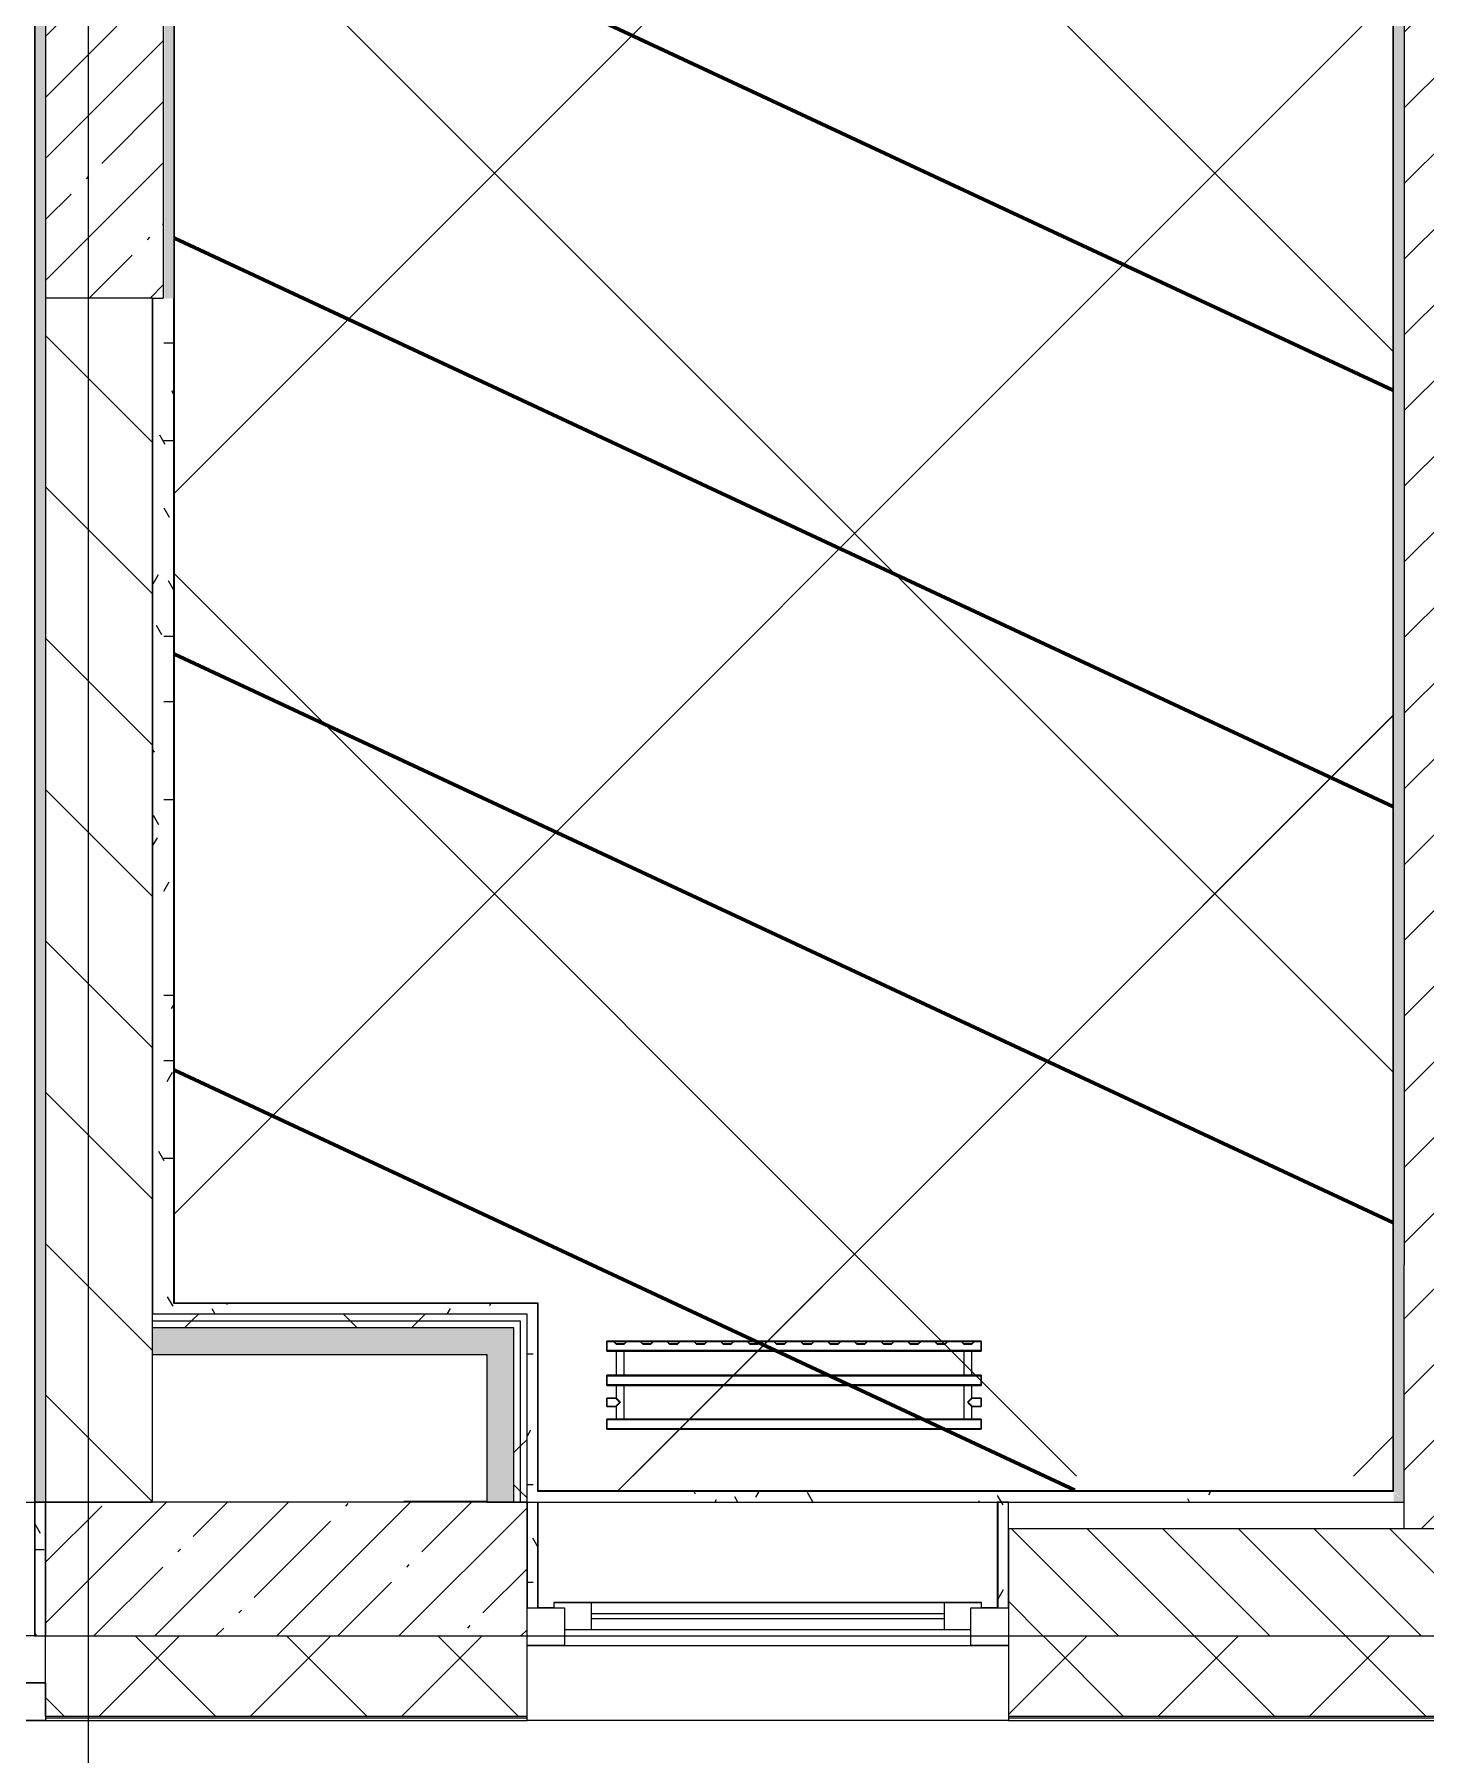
# Model space of a CAD drawing. Header units: millimetres. Extents: x -164500 to 426394, y -23753 to 102118.
# Drawn here: x 255881 to 258482, y -323 to 2892 of the extents above; entities that cross this region are included whole.
import ezdxf

# ---------------------------------------------------------------- set-up
doc = ezdxf.new("R2010")
doc.units = ezdxf.units.MM
for name, color, linetype, lineweight in [('0) шлифовка', 5, 'Continuous', 60), ('5.2) Л-1 Линолеум', 100, 'Continuous', 30), ('A-FLOR', 7, 'Continuous', 9), ('A-GLAZ', 7, 'Continuous', 9), ('A-GLAZ-1', 7, 'Continuous', 5), ('A-WALL', 7, 'Continuous', 5), ('I-WALL', 7, 'Continuous', 5), ('S-COLS-1', 7, 'Continuous', 5), ('Оси', 7, 'Continuous', 9)]:
    doc.layers.add(name, color=color, linetype=linetype, lineweight=lineweight)
doc.layers.add('2) защита вин плитк', color=6, linetype='Continuous')
doc.layers.add('3.1) Наливной пол', color=3, linetype='Continuous')
for name, color, linetype, lineweight, true_color in [('A-WALL-1', 9, 'Continuous', 5, 0x808080), ('A-WALL-FNSH-1', 9, 'Continuous', 5, 0x808080), ('M-EQPM-1', 7, 'Continuous', 9, 0xb2b2b2)]:
    doc.layers.add(name, color=color, linetype=linetype, lineweight=lineweight, true_color=true_color)
pattern_1 = [(45, (148772.12, -0.94), (-114.04925, 114.04925), []), (45, (148886.17, -0.94), (-114.04925, 114.04925), [201.612, -40.322, 6.706, -33.617])]
pattern_2 = [(0, (148772.123, -0.94), (243.84, 60.96), [20.117, -162.763, 20.117, -162.763, -975.36]), (0, (148772.123, -0.94), (243.84, 60.96), [-365.76, 20.117, -345.643, 20.117, -162.763, -426.72]), (0, (148772.123, -0.94), (243.84, 60.96), [-914.4, 20.117, -101.803, 20.117, -284.683]), (120, (148863.563, 29.54), (-174.71291, 180.691634), [20.117, -162.763, 20.117, -162.763, -975.36]), (120, (148863.563, 29.54), (-174.71291, 180.691634), [-365.76, 20.117, -345.643, 20.117, -162.763, -426.72]), (120, (148863.563, 29.54), (-174.71291, 180.691634), [-914.4, 20.117, -101.803, 20.117, -284.683]), (240, (148894.043, 151.46), (-69.12709, -241.651634), [20.117, -162.763, 20.117, -162.763, -975.36]), (240, (148894.043, 151.46), (-69.12709, -241.651634), [-365.76, 20.117, -345.643, 20.117, -162.763, -426.72]), (240, (148894.043, 151.46), (-69.12709, -241.651634), [-914.4, 20.117, -101.803, 20.117, -284.683])]
pattern_3 = [(45, (148772.12, -0.94), (-212.132, 212.132), []), (135, (148772.12, -0.94), (-212.132, -212.132), [])]
pattern_4 = [(45, (205553.1, 26879), (-1347.04, 1347.04), [])]

# ---------------------------------------------------------------- blocks, each defined once
blk = doc.blocks.new('radiator_prado_classic_z_tip_30_po exemplyaru - Classic Z Тип 30-300-V483-Объем проектирования 2 этажа')
at = {"layer": 'M-EQPM-1'}
for p, q in [((0, 228), (0, 210)), ((700, 228), (0, 228)), ((0, 210), (0, 228)), ((0, 228), (12.5, 228)), ((12.5, 228), (37.5, 228)), ((37.5, 228), (12.5, 228)), ((12.5, 228), (37.5, 228)), ((12.5, 228), (17.5, 223)), ((12.5, 228), (17.5, 223)), ((32.5, 223), (37.5, 228)), ((37.5, 228), (32.5, 223)), ((37.5, 228), (62.5, 228)), ((62.5, 228), (87.5, 228)), ((87.5, 228), (62.5, 228)), ((62.5, 228), (87.5, 228)), ((62.5, 228), (67.5, 223)), ((62.5, 228), (67.5, 223)), ((82.5, 223), (87.5, 228)), ((87.5, 228), (82.5, 223)), ((87.5, 228), (112.5, 228)), ((112.5, 228), (137.5, 228)), ((137.5, 228), (112.5, 228)), ((112.5, 228), (137.5, 228)), ((112.5, 228), (117.5, 223)), ((112.5, 228), (117.5, 223)), ((132.5, 223), (137.5, 228)), ((137.5, 228), (132.5, 223)), ((137.5, 228), (162.5, 228)), ((162.5, 228), (187.5, 228)), ((187.5, 228), (162.5, 228)), ((162.5, 228), (187.5, 228)), ((162.5, 228), (167.5, 223)), ((162.5, 228), (167.5, 223)), ((182.5, 223), (187.5, 228)), ((187.5, 228), (182.5, 223)), ((187.5, 228), (212.5, 228)), ((212.5, 228), (237.5, 228)), ((237.5, 228), (212.5, 228)), ((212.5, 228), (237.5, 228)), ((212.5, 228), (217.5, 223)), ((212.5, 228), (217.5, 223)), ((232.5, 223), (237.5, 228)), ((237.5, 228), (232.5, 223)), ((237.5, 228), (262.5, 228)), ((262.5, 228), (287.5, 228)), ((287.5, 228), (262.5, 228)), ((262.5, 228), (287.5, 228)), ((262.5, 228), (267.5, 223)), ((262.5, 228), (267.5, 223)), ((282.5, 223), (287.5, 228)), ((287.5, 228), (282.5, 223)), ((287.5, 228), (312.5, 228)), ((312.5, 228), (337.5, 228)), ((337.5, 228), (312.5, 228)), ((312.5, 228), (337.5, 228)), ((312.5, 228), (317.5, 223)), ((312.5, 228), (317.5, 223)), ((332.5, 223), (337.5, 228)), ((337.5, 228), (332.5, 223)), ((337.5, 228), (362.5, 228)), ((362.5, 228), (387.5, 228)), ((387.5, 228), (362.5, 228)), ((362.5, 228), (387.5, 228)), ((362.5, 228), (367.5, 223)), ((362.5, 228), (367.5, 223)), ((382.5, 223), (387.5, 228)), ((387.5, 228), (382.5, 223)), ((387.5, 228), (412.5, 228)), ((412.5, 228), (437.5, 228)), ((437.5, 228), (412.5, 228)), ((412.5, 228), (437.5, 228)), ((412.5, 228), (417.5, 223)), ((412.5, 228), (417.5, 223)), ((432.5, 223), (437.5, 228)), ((437.5, 228), (432.5, 223)), ((437.5, 228), (462.5, 228)), ((462.5, 228), (487.5, 228)), ((487.5, 228), (462.5, 228)), ((462.5, 228), (487.5, 228)), ((462.5, 228), (467.5, 223)), ((462.5, 228), (467.5, 223)), ((482.5, 223), (487.5, 228)), ((487.5, 228), (482.5, 223)), ((487.5, 228), (512.5, 228)), ((512.5, 228), (537.5, 228)), ((537.5, 228), (512.5, 228)), ((512.5, 228), (537.5, 228)), ((512.5, 228), (517.5, 223)), ((512.5, 228), (517.5, 223)), ((532.5, 223), (537.5, 228)), ((537.5, 228), (532.5, 223)), ((537.5, 228), (562.5, 228)), ((562.5, 228), (587.5, 228)), ((587.5, 228), (562.5, 228)), ((562.5, 228), (587.5, 228)), ((562.5, 228), (567.5, 223)), ((562.5, 228), (567.5, 223)), ((582.5, 223), (587.5, 228)), ((587.5, 228), (582.5, 223)), ((587.5, 228), (612.5, 228)), ((612.5, 228), (637.5, 228)), ((637.5, 228), (612.5, 228)), ((612.5, 228), (637.5, 228)), ((612.5, 228), (617.5, 223)), ((612.5, 228), (617.5, 223)), ((632.5, 223), (637.5, 228)), ((637.5, 228), (632.5, 223)), ((637.5, 228), (662.5, 228)), ((662.5, 228), (687.5, 228)), ((687.5, 228), (662.5, 228)), ((662.5, 228), (687.5, 228)), ((662.5, 228), (667.5, 223)), ((662.5, 228), (667.5, 223)), ((682.5, 223), (687.5, 228)), ((687.5, 228), (682.5, 223)), ((687.5, 228), (700, 228)), ((700, 210), (700, 228)), ((700, 228), (700, 210)), ((0, 210), (700, 210)), ((17.8, 210), (0, 210)), ((32.5, 223), (17.5, 223)), ((17.5, 223), (32.5, 223)), ((17.5, 210), (17.5, 164)), ((17.5, 210), (17.5, 164)), ((17.8, 210), (17.5, 210)), ((17.5, 210), (17.8, 210)), ((17.8, 210), (17.5, 210)), ((17.5, 210), (32.5, 210)), ((32.2, 210), (17.8, 210)), ((17.8, 210), (19.7, 210)), ((21.2, 210), (17.8, 210)), ((19.7, 210), (23.1, 210)), ((25, 210), (21.2, 210)), ((23.1, 210), (32.2, 210)), ((26.9, 210), (25, 210)), ((28.7, 210), (26.9, 210)), ((31.5, 210), (28.7, 210)), ((32.2, 210), (31.5, 210)), ((32.5, 210), (32.2, 210)), ((32.2, 210), (32.5, 210)), ((32.5, 210), (32.2, 210)), ((667.8, 210), (32.2, 210)), ((32.5, 164), (32.5, 210)), ((32.5, 164), (32.5, 210)), ((82.5, 223), (67.5, 223)), ((67.5, 223), (82.5, 223)), ((132.5, 223), (117.5, 223)), ((117.5, 223), (132.5, 223)), ((182.5, 223), (167.5, 223)), ((167.5, 223), (182.5, 223)), ((232.5, 223), (217.5, 223)), ((217.5, 223), (232.5, 223)), ((282.5, 223), (267.5, 223)), ((267.5, 223), (282.5, 223)), ((332.5, 223), (317.5, 223)), ((317.5, 223), (332.5, 223)), ((382.5, 223), (367.5, 223)), ((367.5, 223), (382.5, 223)), ((432.5, 223), (417.5, 223)), ((417.5, 223), (432.5, 223)), ((482.5, 223), (467.5, 223)), ((467.5, 223), (482.5, 223)), ((532.5, 223), (517.5, 223)), ((517.5, 223), (532.5, 223)), ((582.5, 223), (567.5, 223)), ((567.5, 223), (582.5, 223)), ((632.5, 223), (617.5, 223)), ((617.5, 223), (632.5, 223)), ((682.5, 223), (667.5, 223)), ((667.5, 223), (682.5, 223)), ((667.5, 210), (667.5, 164)), ((667.5, 210), (667.5, 164)), ((667.8, 210), (667.5, 210)), ((667.5, 210), (682.5, 210)), ((667.8, 210), (667.5, 210)), ((667.5, 210), (667.8, 210)), ((668.5, 210), (667.8, 210)), ((668.5, 210), (667.8, 210)), ((667.8, 210), (668.5, 210)), ((681.5, 210), (668.5, 210)), ((673.1, 210), (668.5, 210)), ((668.5, 210), (673.1, 210)), ((682.2, 210), (673.1, 210)), ((673.1, 210), (678.7, 210)), ((678.7, 210), (681.5, 210)), ((682.2, 210), (681.5, 210)), ((681.5, 210), (682.2, 210)), ((682.5, 210), (682.2, 210)), ((682.5, 210), (682.2, 210)), ((682.2, 210), (682.5, 210)), ((700, 210), (682.2, 210)), ((682.5, 164), (682.5, 210)), ((682.5, 164), (682.5, 210)), ((700, 164), (0, 164)), ((0, 164), (0, 146)), ((0, 146), (0, 164)), ((0, 164), (17.8, 164)), ((17.8, 164), (17.5, 164)), ((17.5, 164), (17.8, 164)), ((17.8, 164), (17.5, 164)), ((17.5, 164), (32.5, 164)), ((32.2, 164), (17.8, 164)), ((17.8, 164), (18.5, 164)), ((23.1, 164), (17.8, 164)), ((18.5, 164), (21.2, 164)), ((21.2, 164), (25, 164)), ((30.3, 164), (23.1, 164)), ((25, 164), (30.3, 164)), ((30.3, 164), (31.5, 164)), ((32.2, 164), (30.3, 164)), ((31.5, 164), (32.2, 164)), ((32.5, 164), (32.2, 164)), ((32.2, 164), (32.5, 164)), ((32.5, 164), (32.2, 164)), ((32.2, 164), (667.8, 164)), ((667.8, 164), (667.5, 164)), ((667.5, 164), (682.5, 164)), ((667.8, 164), (667.5, 164)), ((667.5, 164), (667.8, 164)), ((668.5, 164), (667.8, 164)), ((682.2, 164), (667.8, 164)), ((667.8, 164), (675, 164)), ((682.2, 164), (668.5, 164)), ((675, 164), (678.7, 164)), ((678.7, 164), (682.2, 164)), ((682.5, 164), (682.2, 164)), ((682.5, 164), (682.2, 164)), ((682.2, 164), (682.5, 164)), ((682.2, 164), (700, 164)), ((700, 146), (700, 164)), ((700, 164), (700, 146)), ((0, 146), (700, 146)), ((18.5, 146), (0, 146)), ((17.5, 146), (17.5, 121.5)), ((17.5, 146), (17.5, 121.5)), ((17.5, 146), (18.5, 146)), ((18.5, 146), (17.5, 146)), ((17.5, 146), (18.5, 146)), ((32.5, 146), (17.5, 146)), ((18.5, 146), (25, 146)), ((19.7, 146), (18.5, 146)), ((18.5, 146), (25, 146)), ((21.2, 146), (19.7, 146)), ((23.1, 146), (21.2, 146)), ((25, 146), (23.1, 146)), ((25, 146), (26.9, 146)), ((26.9, 146), (25, 146)), ((25, 146), (28.7, 146)), ((26.9, 146), (28.7, 146)), ((28.7, 146), (26.9, 146)), ((28.7, 146), (30.3, 146)), ((30.3, 146), (28.7, 146)), ((28.7, 146), (31.5, 146)), ((30.3, 146), (31.5, 146)), ((31.5, 146), (30.3, 146)), ((31.5, 146), (32.2, 146)), ((32.2, 146), (31.5, 146)), ((31.5, 146), (32.2, 146)), ((32.2, 146), (32.5, 146)), ((32.5, 146), (32.2, 146)), ((32.2, 146), (32.5, 146)), ((667.8, 146), (32.2, 146)), ((32.5, 82), (32.5, 146)), ((32.5, 82), (32.5, 146)), ((667.5, 146), (667.5, 82)), ((667.5, 146), (667.5, 82)), ((667.5, 146), (667.8, 146)), ((682.5, 146), (667.5, 146)), ((667.5, 146), (667.8, 146)), ((667.8, 146), (667.5, 146)), ((667.8, 146), (676.9, 146)), ((667.8, 146), (681.5, 146)), ((671.2, 146), (667.8, 146)), ((673.1, 146), (671.2, 146)), ((676.9, 146), (673.1, 146)), ((676.9, 146), (680.3, 146)), ((680.3, 146), (676.9, 146)), ((680.3, 146), (681.5, 146)), ((681.5, 146), (680.3, 146)), ((681.5, 146), (682.5, 146)), ((681.5, 146), (682.5, 146)), ((682.5, 146), (681.5, 146)), ((700, 146), (681.5, 146)), ((682.5, 121.5), (682.5, 146)), ((682.5, 121.5), (682.5, 146)), ((17.5, 121.5), (0, 121.5)), ((17.5, 121.5), (0, 121.5)), ((0, 121.5), (0, 120.5)), ((0, 106.5), (0, 121.5)), ((0, 120.5), (0, 107.5)), ((0, 120.5), (0, 119.3)), ((0, 114), (0, 120.5)), ((0, 120.5), (0, 120.5)), ((0, 119.3), (0, 117.8)), ((0, 117.8), (0, 114)), ((0, 114), (0, 110.3)), ((0, 107.5), (0, 114)), ((0, 110.3), (0, 108.7)), ((0, 108.7), (0, 107.5)), ((0, 107.5), (0, 106.5)), ((0, 107.5), (0, 107.5)), ((0, 106.5), (17.5, 106.5)), ((0, 106.5), (17.5, 106.5)), ((17.5, 106.5), (17.5, 82)), ((17.5, 106.5), (17.5, 82)), ((700, 121.5), (682.5, 121.5)), ((700, 121.5), (682.5, 121.5)), ((682.5, 82), (682.5, 106.5)), ((682.5, 106.5), (700, 106.5)), ((682.5, 82), (682.5, 106.5)), ((682.5, 106.5), (700, 106.5)), ((700, 121.5), (700, 106.5)), ((700, 120.5), (700, 121.5)), ((700, 121.5), (700, 120.5)), ((700, 120.5), (700, 121.5)), ((700, 107.5), (700, 120.5)), ((700, 120.5), (700, 107.5)), ((700, 115.9), (700, 120.5)), ((700, 114), (700, 115.9)), ((700, 108.7), (700, 114)), ((700, 107.5), (700, 108.7)), ((700, 106.5), (700, 107.5)), ((700, 107.5), (700, 106.5)), ((700, 106.5), (700, 107.5)), ((700, 82), (0, 82)), ((0, 82), (0, 64)), ((0, 64), (0, 82)), ((0, 82), (18.5, 82)), ((18.5, 82), (17.5, 82)), ((17.5, 82), (18.5, 82)), ((18.5, 82), (17.5, 82)), ((17.5, 82), (32.5, 82)), ((19.7, 82), (18.5, 82)), ((18.5, 82), (19.7, 82)), ((19.7, 82), (18.5, 82)), ((21.2, 82), (19.7, 82)), ((19.7, 82), (21.2, 82)), ((23.1, 82), (19.7, 82)), ((23.1, 82), (21.2, 82)), ((21.2, 82), (23.1, 82)), ((25, 82), (23.1, 82)), ((23.1, 82), (25, 82)), ((30.3, 82), (23.1, 82)), ((26.9, 82), (25, 82)), ((25, 82), (26.9, 82)), ((28.7, 82), (26.9, 82)), ((26.9, 82), (28.7, 82)), ((30.3, 82), (28.7, 82)), ((28.7, 82), (30.3, 82)), ((31.5, 82), (30.3, 82)), ((30.3, 82), (31.5, 82)), ((31.5, 82), (30.3, 82)), ((32.2, 82), (31.5, 82)), ((31.5, 82), (32.2, 82)), ((32.2, 82), (31.5, 82)), ((32.5, 82), (32.2, 82)), ((32.2, 82), (32.5, 82)), ((32.5, 82), (32.2, 82)), ((32.2, 82), (667.8, 82)), ((667.8, 82), (667.5, 82)), ((667.5, 82), (682.5, 82)), ((667.8, 82), (667.5, 82)), ((667.5, 82), (667.8, 82)), ((681.5, 82), (667.8, 82)), ((681.5, 82), (667.8, 82)), ((667.8, 82), (668.5, 82)), ((668.5, 82), (669.7, 82)), ((669.7, 82), (673.1, 82)), ((673.1, 82), (675, 82)), ((675, 82), (678.7, 82)), ((678.7, 82), (680.3, 82)), ((680.3, 82), (681.5, 82)), ((682.5, 82), (681.5, 82)), ((682.5, 82), (681.5, 82)), ((681.5, 82), (682.5, 82)), ((681.5, 82), (700, 82)), ((700, 64), (700, 82)), ((700, 82), (700, 64)), ((700, 64), (0, 64)), ((0, 64), (700, 64))]:
    blk.add_line(p, q, dxfattribs=at)
for points, knots in [([(18.5, 120.5), (18.4, 120.6), (18.3, 120.7), (18.1, 120.9), (17.9, 121.1), (17.8, 121.2), (17.7, 121.3), (17.5, 121.5), (17.5, 121.5), (17.5, 121.5)], [0.7142857, 0.7142857, 0.7142857, 0.7142857, 0.75, 0.7857143, 0.8214286, 0.8571429, 0.8928571, 0.9285714, 1, 1, 1, 1]), ([(17.5, 121.5), (17.5, 121.5), (17.5, 121.5), (17.7, 121.3), (17.8, 121.2), (17.9, 121.1), (18.1, 120.9), (18.3, 120.7), (18.4, 120.6), (18.5, 120.5)], [0, 0, 0, 0, 0.0714286, 0.1071429, 0.1428571, 0.1785714, 0.2142857, 0.25, 0.2857143, 0.2857143, 0.2857143, 0.2857143]), ([(17.5, 121.5), (17.5, 121.5), (17.5, 121.5), (17.7, 121.3), (17.8, 121.2), (17.9, 121.1), (18.1, 120.9), (18.3, 120.7), (18.4, 120.6), (18.5, 120.5)], [0, 0, 0, 0, 0.0714286, 0.1071429, 0.1428571, 0.1785714, 0.2142857, 0.25, 0.2857143, 0.2857143, 0.2857143, 0.2857143]), ([(25, 114), (24.5, 114.5), (23.6, 115.4), (22.4, 116.6), (21.6, 117.4), (21.1, 117.9), (20.8, 118.2), (20.5, 118.5), (20.2, 118.8), (19.8, 119.1), (19.6, 119.4), (19.3, 119.7), (19, 120), (18.7, 120.3), (18.5, 120.5), (18.3, 120.7), (18.1, 120.9), (17.9, 121.1), (17.8, 121.2), (17.7, 121.3), (17.5, 121.5), (17.5, 121.5), (17.5, 121.5)], [0, 0, 0, 0, 0.142857, 0.285714, 0.357143, 0.392857, 0.428571, 0.464286, 0.5, 0.535714, 0.571429, 0.607143, 0.642857, 0.678571, 0.714286, 0.75, 0.785714, 0.821429, 0.857143, 0.892857, 0.928571, 1, 1, 1, 1]), ([(17.5, 106.5), (17.5, 106.5), (17.5, 106.5), (17.7, 106.7), (17.8, 106.8), (17.9, 106.9), (18.1, 107.1), (18.3, 107.3), (18.5, 107.5), (18.7, 107.7), (19, 108), (19.3, 108.3), (19.6, 108.6), (19.8, 108.9), (20.3, 109.3), (20.7, 109.7), (21.1, 110.1), (21.6, 110.6), (22.4, 111.4), (23.6, 112.6), (24.5, 113.5), (25, 114)], [0, 0, 0, 0, 0.071429, 0.107143, 0.142857, 0.178571, 0.214286, 0.25, 0.285714, 0.321429, 0.357143, 0.392857, 0.428571, 0.464286, 0.5, 0.571429, 0.607143, 0.642857, 0.714286, 0.857143, 1, 1, 1, 1]), ([(17.5, 106.5), (17.5, 106.5), (17.5, 106.5), (17.7, 106.7), (17.8, 106.8), (17.9, 106.9), (18.1, 107.1), (18.3, 107.3), (18.4, 107.4), (18.5, 107.5)], [0, 0, 0, 0, 0.0714286, 0.1071429, 0.1428571, 0.1785714, 0.2142857, 0.25, 0.2857143, 0.2857143, 0.2857143, 0.2857143]), ([(18.5, 107.5), (18.4, 107.4), (18.3, 107.3), (18.1, 107.1), (17.9, 106.9), (17.8, 106.8), (17.7, 106.7), (17.5, 106.5), (17.5, 106.5), (17.5, 106.5)], [0.7142857, 0.7142857, 0.7142857, 0.7142857, 0.75, 0.7857143, 0.8214286, 0.8571429, 0.8928571, 0.9285714, 1, 1, 1, 1]), ([(18.5, 107.5), (18.4, 107.4), (18.3, 107.3), (18.1, 107.1), (17.9, 106.9), (17.8, 106.8), (17.7, 106.7), (17.5, 106.5), (17.5, 106.5), (17.5, 106.5)], [0.7142857, 0.7142857, 0.7142857, 0.7142857, 0.75, 0.7857143, 0.8214286, 0.8571429, 0.8928571, 0.9285714, 1, 1, 1, 1]), ([(22.1, 116.9), (21.9, 117.1), (21.6, 117.4), (21.1, 117.9), (20.8, 118.2), (20.5, 118.5), (20.2, 118.8), (19.9, 119.2), (19.7, 119.3), (19.6, 119.4)], [0.2857143, 0.2857143, 0.2857143, 0.2857143, 0.3571429, 0.3928571, 0.4285714, 0.4642857, 0.5, 0.5357143, 0.5714286, 0.5714286, 0.5714286, 0.5714286]), ([(19.6, 119.4), (19.7, 119.3), (19.9, 119.2), (20.3, 118.7), (20.6, 118.4), (20.8, 118.2)], [0.4285714, 0.4285714, 0.4285714, 0.4285714, 0.4642857, 0.5, 0.5714286, 0.5714286, 0.5714286, 0.5714286]), ([(19.6, 119.4), (19.7, 119.3), (19.8, 119.1), (20.3, 118.7), (20.7, 118.3), (21.1, 117.9), (21.6, 117.4), (21.9, 117.1), (22.1, 116.9)], [0.4285714, 0.4285714, 0.4285714, 0.4285714, 0.4642857, 0.5, 0.5714286, 0.6071429, 0.6428571, 0.7142857, 0.7142857, 0.7142857, 0.7142857]), ([(19.6, 108.6), (19.7, 108.7), (19.9, 108.8), (20.3, 109.3), (20.7, 109.7), (21.1, 110.1), (21.6, 110.6), (21.9, 110.9), (22.1, 111.1)], [0.4285714, 0.4285714, 0.4285714, 0.4285714, 0.4642857, 0.5, 0.5714286, 0.6071429, 0.6428571, 0.7142857, 0.7142857, 0.7142857, 0.7142857]), ([(22.1, 111.1), (21.9, 110.9), (21.6, 110.6), (21.1, 110.1), (20.8, 109.8), (20.5, 109.5), (20.2, 109.2), (19.8, 108.9), (19.7, 108.7), (19.6, 108.6)], [0.2857143, 0.2857143, 0.2857143, 0.2857143, 0.3571429, 0.3928571, 0.4285714, 0.4642857, 0.5, 0.5357143, 0.5714286, 0.5714286, 0.5714286, 0.5714286]), ([(20.8, 118.2), (20.9, 118.1), (21.1, 117.9), (21.6, 117.4), (21.9, 117.1), (22.1, 116.9)], [0.5714286, 0.5714286, 0.5714286, 0.5714286, 0.6071429, 0.6428571, 0.7142857, 0.7142857, 0.7142857, 0.7142857]), ([(22.1, 111.1), (21.9, 110.9), (21.6, 110.6), (21.1, 110.1), (20.9, 109.9), (20.8, 109.8)], [0.2857143, 0.2857143, 0.2857143, 0.2857143, 0.3571429, 0.3928571, 0.4285714, 0.4285714, 0.4285714, 0.4285714]), ([(675, 114), (675.5, 114.5), (676.4, 115.4), (677.6, 116.6), (678.4, 117.4), (678.9, 117.9), (679.2, 118.2), (679.5, 118.5), (679.8, 118.8), (680.1, 119.2), (680.4, 119.4), (680.7, 119.7), (681, 120), (681.3, 120.3), (681.5, 120.5), (681.7, 120.7), (681.9, 120.9), (682.1, 121.1), (682.2, 121.2), (682.3, 121.3), (682.5, 121.5), (682.5, 121.5), (682.5, 121.5)], [0, 0, 0, 0, 0.142857, 0.285714, 0.357143, 0.392857, 0.428571, 0.464286, 0.5, 0.535714, 0.571429, 0.607143, 0.642857, 0.678571, 0.714286, 0.75, 0.785714, 0.821429, 0.857143, 0.892857, 0.928571, 1, 1, 1, 1]), ([(682.5, 106.5), (682.5, 106.5), (682.5, 106.5), (682.3, 106.7), (682.2, 106.8), (682.1, 106.9), (681.9, 107.1), (681.7, 107.3), (681.5, 107.5), (681.3, 107.7), (681, 108), (680.7, 108.3), (680.4, 108.6), (680.1, 108.8), (679.7, 109.3), (679.3, 109.7), (678.9, 110.1), (678.4, 110.6), (677.6, 111.4), (676.4, 112.6), (675.5, 113.5), (675, 114)], [0, 0, 0, 0, 0.071429, 0.107143, 0.142857, 0.178571, 0.214286, 0.25, 0.285714, 0.321429, 0.357143, 0.392857, 0.428571, 0.464286, 0.5, 0.571429, 0.607143, 0.642857, 0.714286, 0.857143, 1, 1, 1, 1]), ([(680.4, 119.4), (680.3, 119.3), (680.1, 119.2), (679.7, 118.7), (679.3, 118.3), (678.9, 117.9), (678.4, 117.4), (678.1, 117.1), (677.9, 116.9)], [0.4285714, 0.4285714, 0.4285714, 0.4285714, 0.4642857, 0.5, 0.5714286, 0.6071429, 0.6428571, 0.7142857, 0.7142857, 0.7142857, 0.7142857]), ([(677.9, 116.9), (678.1, 117.1), (678.4, 117.4), (678.9, 117.9), (679.2, 118.2), (679.5, 118.5), (679.8, 118.8), (680.1, 119.2), (680.3, 119.3), (680.4, 119.4)], [0.2857143, 0.2857143, 0.2857143, 0.2857143, 0.3571429, 0.3928571, 0.4285714, 0.4642857, 0.5, 0.5357143, 0.5714286, 0.5714286, 0.5714286, 0.5714286]), ([(679.2, 118.2), (679.1, 118.1), (678.9, 117.9), (678.4, 117.4), (678.1, 117.1), (677.9, 116.9)], [0.5714286, 0.5714286, 0.5714286, 0.5714286, 0.6071429, 0.6428571, 0.7142857, 0.7142857, 0.7142857, 0.7142857]), ([(677.9, 111.1), (678.1, 110.9), (678.4, 110.6), (678.9, 110.1), (679.2, 109.8), (679.5, 109.5), (679.8, 109.2), (680.1, 108.8), (680.3, 108.7), (680.4, 108.6)], [0.2857143, 0.2857143, 0.2857143, 0.2857143, 0.3571429, 0.3928571, 0.4285714, 0.4642857, 0.5, 0.5357143, 0.5714286, 0.5714286, 0.5714286, 0.5714286]), ([(677.9, 111.1), (678.1, 110.9), (678.4, 110.6), (678.9, 110.1), (679.2, 109.8), (679.5, 109.5), (679.8, 109.2), (680.1, 108.8), (680.3, 108.7), (680.4, 108.6)], [0.2857143, 0.2857143, 0.2857143, 0.2857143, 0.3571429, 0.3928571, 0.4285714, 0.4642857, 0.5, 0.5357143, 0.5714286, 0.5714286, 0.5714286, 0.5714286]), ([(679.2, 109.8), (679.1, 109.9), (678.9, 110.1), (678.4, 110.6), (678.1, 110.9), (677.9, 111.1)], [0.5714286, 0.5714286, 0.5714286, 0.5714286, 0.6071429, 0.6428571, 0.7142857, 0.7142857, 0.7142857, 0.7142857]), ([(680.4, 119.4), (680.3, 119.3), (680.1, 119.2), (679.7, 118.7), (679.4, 118.4), (679.2, 118.2)], [0.4285714, 0.4285714, 0.4285714, 0.4285714, 0.4642857, 0.5, 0.5714286, 0.5714286, 0.5714286, 0.5714286]), ([(680.4, 108.6), (680.3, 108.7), (680.1, 108.8), (679.7, 109.3), (679.4, 109.6), (679.2, 109.8)], [0.4285714, 0.4285714, 0.4285714, 0.4285714, 0.4642857, 0.5, 0.5714286, 0.5714286, 0.5714286, 0.5714286]), ([(682.5, 121.5), (682.5, 121.5), (682.5, 121.5), (682.3, 121.3), (682.2, 121.2), (682.1, 121.1), (681.9, 120.9), (681.7, 120.7), (681.6, 120.6), (681.5, 120.5)], [0, 0, 0, 0, 0.0714286, 0.1071429, 0.1428571, 0.1785714, 0.2142857, 0.25, 0.2857143, 0.2857143, 0.2857143, 0.2857143]), ([(682.5, 121.5), (682.5, 121.5), (682.5, 121.5), (682.3, 121.3), (682.2, 121.2), (682.1, 121.1), (681.9, 120.9), (681.7, 120.7), (681.6, 120.6), (681.5, 120.5)], [0, 0, 0, 0, 0.0714286, 0.1071429, 0.1428571, 0.1785714, 0.2142857, 0.25, 0.2857143, 0.2857143, 0.2857143, 0.2857143]), ([(681.5, 120.5), (681.6, 120.6), (681.7, 120.7), (681.9, 120.9), (682.1, 121.1), (682.2, 121.2), (682.3, 121.3), (682.5, 121.5), (682.5, 121.5), (682.5, 121.5)], [0.7142857, 0.7142857, 0.7142857, 0.7142857, 0.75, 0.7857143, 0.8214286, 0.8571429, 0.8928571, 0.9285714, 1, 1, 1, 1]), ([(681.5, 107.5), (681.6, 107.4), (681.7, 107.3), (681.9, 107.1), (682.1, 106.9), (682.2, 106.8), (682.3, 106.7), (682.5, 106.5), (682.5, 106.5), (682.5, 106.5)], [0.7142857, 0.7142857, 0.7142857, 0.7142857, 0.75, 0.7857143, 0.8214286, 0.8571429, 0.8928571, 0.9285714, 1, 1, 1, 1]), ([(681.5, 107.5), (681.6, 107.4), (681.7, 107.3), (681.9, 107.1), (682.1, 106.9), (682.2, 106.8), (682.3, 106.7), (682.5, 106.5), (682.5, 106.5), (682.5, 106.5)], [0.7142857, 0.7142857, 0.7142857, 0.7142857, 0.75, 0.7857143, 0.8214286, 0.8571429, 0.8928571, 0.9285714, 1, 1, 1, 1]), ([(682.5, 106.5), (682.5, 106.5), (682.5, 106.5), (682.3, 106.7), (682.2, 106.8), (682.1, 106.9), (681.9, 107.1), (681.7, 107.3), (681.6, 107.4), (681.5, 107.5)], [0, 0, 0, 0, 0.0714286, 0.1071429, 0.1428571, 0.1785714, 0.2142857, 0.25, 0.2857143, 0.2857143, 0.2857143, 0.2857143])]:
    blk.add_open_spline(points, degree=3, knots=knots, dxfattribs=at)
for points in [[(19.6, 119.4), (19.5, 119.5), (19.3, 119.7), (19, 120), (18.7, 120.3), (18.6, 120.4), (18.5, 120.5)], [(18.5, 120.5), (18.6, 120.4), (18.7, 120.3), (19, 120), (19.3, 119.7), (19.5, 119.5), (19.6, 119.4)], [(18.5, 120.5), (18.6, 120.4), (18.7, 120.3), (19, 120), (19.3, 119.7), (19.5, 119.5), (19.6, 119.4)], [(18.5, 107.5), (18.6, 107.6), (18.7, 107.7), (19, 108), (19.3, 108.3), (19.5, 108.5), (19.6, 108.6)], [(19.6, 108.6), (19.5, 108.5), (19.3, 108.3), (19, 108), (18.7, 107.7), (18.6, 107.6), (18.5, 107.5)], [(19.6, 108.6), (19.5, 108.5), (19.3, 108.3), (19, 108), (18.7, 107.7), (18.6, 107.6), (18.5, 107.5)], [(20.8, 109.8), (20.7, 109.7), (20.5, 109.5), (20.2, 109.2), (19.9, 108.8), (19.7, 108.7), (19.6, 108.6)], [(23.6, 115.4), (23.1, 115.9), (22.6, 116.4), (22.1, 116.9)], [(22.1, 116.9), (22.6, 116.4), (23.6, 115.4), (24.5, 114.5), (25, 114)], [(22.1, 116.9), (22.6, 116.4), (23.6, 115.4), (24.5, 114.5), (25, 114)], [(22.1, 111.1), (22.6, 111.6), (23.6, 112.6), (24.5, 113.5), (25, 114)], [(25, 114), (24.5, 113.5), (23.6, 112.6), (22.6, 111.6), (22.1, 111.1)], [(25, 114), (24.5, 113.5), (23.6, 112.6), (22.6, 111.6), (22.1, 111.1)], [(25, 114), (24.5, 114.5), (24, 115), (23.6, 115.4)], [(677.9, 116.9), (677.4, 116.4), (676.4, 115.4), (675.5, 114.5), (675, 114)], [(675, 114), (675.5, 114.5), (676.4, 115.4), (677.4, 116.4), (677.9, 116.9)], [(676.4, 115.4), (676, 115), (675.5, 114.5), (675, 114)], [(675, 114), (675.5, 113.5), (676.4, 112.6), (677.4, 111.6), (677.9, 111.1)], [(675, 114), (675.5, 113.5), (676.4, 112.6), (677.4, 111.6), (677.9, 111.1)], [(677.9, 111.1), (677.4, 111.6), (676.4, 112.6), (675.5, 113.5), (675, 114)], [(677.9, 116.9), (677.4, 116.4), (676.9, 115.9), (676.4, 115.4)], [(681.5, 120.5), (681.4, 120.4), (681.3, 120.3), (681, 120), (680.7, 119.7), (680.5, 119.5), (680.4, 119.4)], [(681.5, 120.5), (681.4, 120.4), (681.3, 120.3), (681, 120), (680.7, 119.7), (680.5, 119.5), (680.4, 119.4)], [(680.4, 119.4), (680.5, 119.5), (680.7, 119.7), (681, 120), (681.3, 120.3), (681.4, 120.4), (681.5, 120.5)], [(680.4, 108.6), (680.5, 108.5), (680.7, 108.3), (681, 108), (681.3, 107.7), (681.4, 107.6), (681.5, 107.5)], [(680.4, 108.6), (680.5, 108.5), (680.7, 108.3), (681, 108), (681.3, 107.7), (681.4, 107.6), (681.5, 107.5)], [(681.5, 107.5), (681.4, 107.6), (681.3, 107.7), (681, 108), (680.7, 108.3), (680.5, 108.5), (680.4, 108.6)]]:
    blk.add_open_spline(points, degree=3, dxfattribs=at)
blk = doc.blocks.new('120_Окно_СКБ_1Ст - 120_Окно_СКБ_1Ст 900х2500_h_ с форточкой-V347-Объем проектирования 2 этажа')
at = {"layer": 'A-GLAZ'}
for p, q in [((-450, -127), (-450, -57)), ((-450, -57), (-380, -57)), ((-380, -57), (-380, -127)), ((380, -127), (380, -57)), ((380, -57), (450, -57)), ((450, -57), (450, -127)), ((380, -87), (-380, -87)), ((-380, -87), (-380, -127)), ((-330, -137), (-330, -87)), ((330, -137), (330, -87)), ((380, -127), (380, -87)), ((-380, -127), (-450, -127)), ((-380, -127), (-400, -127)), ((-400, -127), (-400, -137)), ((450, -127), (380, -127)), ((400, -127), (380, -127)), ((400, -137), (400, -127)), ((-400, -137), (400, -137)), ((400, -137), (-400, -137))]:
    blk.add_line(p, q, dxfattribs=at)
at = {"layer": 'A-GLAZ-1'}
for p, q in [((450, -57), (-450, -57)), ((-430, -127), (-400, -127)), ((-330, -107), (330, -107)), ((330, -117), (-330, -117)), ((400, -127), (430, -127))]:
    blk.add_line(p, q, dxfattribs=at)
blk = doc.blocks.new('120_Окно_СКБ_2Ст_Фрамуга сверху - 120_Окно_СКБ_2Ст_2300х2500_h_ ДОО-22877051-Объем проектирования 2 этажа')
at = {"layer": 'A-GLAZ'}
for p, q in [((-1150, 13), (-1150, 83)), ((-1150, 83), (-1080, 83)), ((-1080, 83), (-1080, 13)), ((520, 13), (520, 83)), ((520, 83), (590, 83)), ((590, 83), (590, 13)), ((1080, 13), (1080, 83)), ((1080, 83), (1150, 83)), ((1150, 83), (1150, 13)), ((520, 53), (-1080, 53)), ((-1080, 53), (-1080, 13)), ((-1030, 3), (-1030, 53)), ((470, 3), (470, 53)), ((520, 13), (520, 53)), ((1080, 53), (590, 53)), ((590, 53), (590, 13)), ((640, 3), (640, 53)), ((1030, 3), (1030, 53)), ((1080, 13), (1080, 53)), ((-1080, 13), (-1150, 13)), ((-1080, 13), (-1100, 13)), ((-1100, 13), (-1100, 3)), ((-1100, 3), (540, 3)), ((540, 3), (-1100, 3)), ((590, 13), (520, 13)), ((540, 13), (520, 13)), ((540, 3), (540, 13)), ((590, 13), (570, 13)), ((570, 13), (570, 3)), ((570, 3), (1100, 3)), ((1100, 3), (570, 3)), ((1150, 13), (1080, 13)), ((1100, 13), (1080, 13)), ((1100, 3), (1100, 13))]:
    blk.add_line(p, q, dxfattribs=at)
at = {"layer": 'A-GLAZ-1'}
for p, q in [((1150, 83), (-1150, 83)), ((-1080, 83), (1080, 83)), ((-1030, 33), (470, 33)), ((640, 33), (1030, 33)), ((-1150, 13), (-1100, 13)), ((470, 23), (-1030, 23)), ((540, 13), (570, 13)), ((540, 13), (570, 13)), ((1030, 23), (640, 23)), ((1100, 13), (1150, 13))]:
    blk.add_line(p, q, dxfattribs=at)

msp = doc.modelspace()

# ---------------------------------------------------------------- hatches: boundary and pattern name
at = {"layer": '0) шлифовка', "true_color": 0x2776bb}
h = msp.add_hatch(dxfattribs=at)
h.set_pattern_fill('ANSI31', color=152, scale=222, angle=110)
h.set_pattern_definition([(155, (205553.1, 26879), (-297.8825, -638.811), [])])
h.paths.add_polyline_path([(256143.123, 522), (256823.123, 522), (256823.123, 171), (258421.123, 171), (258421.123, 3755), (258421.123, 10379), (257877.123, 10379), (256143.123, 10379)])
at = {"layer": '2) защита вин плитк'}
h = msp.add_hatch(dxfattribs=at)
h.set_pattern_fill('ANSI31', color=256, scale=600)
h.set_pattern_definition(pattern_4)
h.paths.add_polyline_path([(256143.123, 522), (256823.123, 522), (256823.123, 171), (258421.123, 171), (258421.123, 3755), (258421.123, 10379), (257877.123, 10379), (256143.123, 10379)])
h = msp.add_hatch(dxfattribs=at)
h.set_pattern_fill('ANSI31', color=256, scale=600)
h.set_pattern_definition(pattern_4)
h.paths.add_polyline_path([(256143.123, 522), (256823.123, 522), (256823.123, 171), (258421.123, 171), (258421.123, 3755), (258421.123, 10379), (257877.123, 10379), (256143.123, 10379)])
at = {"layer": '3.1) Наливной пол'}
h = msp.add_hatch(dxfattribs=at)
h.set_pattern_fill('ANSI31', color=256, scale=600)
h.set_pattern_definition(pattern_4)
h.paths.add_polyline_path([(256143.123, 522), (256823.123, 522), (256823.123, 171), (258421.123, 171), (258421.123, 3755), (258421.123, 10379), (257877.123, 10379), (256143.123, 10379)])
at = {"layer": '5.2) Л-1 Линолеум'}
h = msp.add_hatch(dxfattribs=at)
h.set_pattern_fill('ANSI37', color=256, scale=300)
h.set_pattern_definition([(45, (205553.1, 26879), (-673.519, 673.519), []), (135, (205553.1, 26879), (-673.519, -673.519), [])])
h.paths.add_polyline_path([(256143.123, 548.74), (256823.123, 548.74), (256823.123, 197.74), (258421.123, 197.74), (258421.123, 3781.74), (258421.123, 10405.74), (257877.123, 10405.74), (256143.123, 10405.74)])
at = {"layer": 'A-WALL'}
h = msp.add_hatch(dxfattribs=at)
h.set_pattern_fill('FP_2', color=256, style=0, pattern_type=2)
h.set_pattern_definition([(135, (148772.12, -0.94), (-70.71068, -70.71068), [])])
h.paths.add_polyline_path([(249602.123, -100.941), (250502.123, -100.941), (250502.123, 99.059), (249602.123, 99.059), (249602.123, 56.401)])
h.paths.add_polyline_path([(240702.123, -100.941), (241502.123, -100.941), (241502.123, 99.059), (240702.123, 99.059), (240702.123, -48.941)])
h.paths.add_polyline_path([(258522.123, -100.941), (259002.123, -100.941), (259002.123, 99.059), (257702.123, 99.059), (257702.123, -100.941), (258442.123, -100.941)])
h.paths.add_polyline_path([(252957.955, -100.941), (253602.123, -100.941), (253602.123, 99.059), (252552.123, 99.059), (252552.123, -100.941)])
h.paths.add_polyline_path([(271602.123, -100.941), (271602.123, 99.059), (270802.123, 99.059), (270802.123, -100.941), (271026.314, -100.941)])
h.paths.add_polyline_path([(243552.123, -100.941), (243552.123, 99.059), (243302.123, 99.059), (243302.123, -100.941)])
h.paths.add_polyline_path([(244452.123, -100.941), (247802.123, -100.941), (247802.123, 99.059), (244452.123, 99.059), (244452.123, 63.344)])
h.paths.add_polyline_path([(267602.123, -100.941), (268102.123, -100.941), (268102.123, 99.059), (267602.123, 99.059), (267602.123, -2.176)])
h.paths.add_polyline_path([(251652.123, -100.941), (251652.123, 99.059), (251402.123, 99.059), (251402.123, -100.941), (251512.486, -100.941)])
h.paths.add_polyline_path([(264402.123, -100.941), (264402.123, 99.059), (263352.123, 99.059), (263352.123, -100.941), (263798.97, -100.941)])
h.paths.add_polyline_path([(262202.123, -100.941), (262452.123, -100.941), (262452.123, 99.059), (262202.123, 99.059), (262202.123, -85.038)])
h = msp.add_hatch(dxfattribs=at)
h.set_pattern_fill('FP_24', color=256, style=0, pattern_type=2)
h.set_pattern_definition([(45, (148772.12, -0.94), (-141.42136, 141.42136), []), (135, (148772.12, -0.94), (-141.42136, -141.42136), [])])
h.paths.add_polyline_path([(273849.239, -250.941), (273852.123, -250.941), (273852.123, -100.941), (272502.123, -100.941), (272502.123, -250.941), (273704.411, -250.941)])
h.paths.add_polyline_path([(269902.123, -250.941), (269902.123, -100.941), (269002.123, -100.941), (269002.123, -250.941), (269782.123, -250.941)])
h.paths.add_polyline_path([(270802.123, -250.941), (271602.123, -250.941), (271602.123, -100.941), (270802.123, -100.941)])
h.paths.add_polyline_path([(268102.123, -250.941), (268102.123, -100.941), (266702.123, -100.941), (266702.123, -250.941), (267930.123, -250.941)])
h.paths.add_polyline_path([(262202.123, -250.941), (262452.123, -250.941), (262452.123, -100.941), (261302.123, -100.941), (261302.123, -250.941), (261630.767, -250.941)])
h.paths.add_polyline_path([(263352.123, -250.941), (264402.123, -250.941), (264402.123, -100.941), (263352.123, -100.941)])
h.paths.add_polyline_path([(256571.627, -250.941), (256802.123, -250.941), (256802.123, -100.941), (255902.123, -100.941), (255902.123, -250.941)])
h.paths.add_polyline_path([(257702.123, -250.941), (259002.123, -250.941), (259002.123, -100.941), (257702.123, -100.941)])
h.paths.add_polyline_path([(253602.123, -250.941), (253602.123, -100.941), (252552.123, -100.941), (252552.123, -250.941), (252957.955, -250.941)])
h.paths.add_polyline_path([(251652.123, -250.941), (251652.123, -100.941), (249602.123, -100.941), (249602.123, -250.941), (251512.486, -250.941)])
h.paths.add_polyline_path([(248621.548, -250.941), (248702.123, -250.941), (248702.123, -100.941), (244452.123, -100.941), (244452.123, -250.941), (247898.814, -250.941)])
h.paths.add_polyline_path([(242839.673, -250.941), (243552.123, -250.941), (243552.123, -100.941), (242402.123, -100.941), (242402.123, -250.941)])
h.paths.add_polyline_path([(241502.123, -250.941), (241502.123, -100.941), (240702.123, -100.941), (240702.123, -250.941), (241394.205, -250.941)])
h.paths.add_polyline_path([(239802.123, -250.941), (239802.123, -100.941), (237982.123, -100.941), (237982.123, -250.941), (239226.002, -250.941)])
at = {"layer": 'I-WALL'}
h = msp.add_hatch(dxfattribs=at)
h.set_pattern_fill('FP_1', color=256, style=0, pattern_type=2)
h.set_pattern_definition(pattern_1)
h.paths.add_polyline_path([(255902.123, 2399.059), (256122.123, 2400.764), (256122.123, 10599.059), (255902.123, 10599.059), (255902.123, 2614.288)])
h = msp.add_hatch(dxfattribs=at)
h.set_pattern_fill('FP_191', color=256, style=0, pattern_type=2)
h.set_pattern_definition(pattern_2)
h.paths.add_polyline_path([(255882.123, 149.059), (255902.123, 149.059), (255902.123, 10399.059), (255882.123, 10378.059), (255882.123, 520.059)])
h.paths.add_polyline_path([(255882.123, 10379.059), (255902.123, 10399.059), (255882.123, 10399.059), (255882.123, 10391.059)])
h = msp.add_hatch(dxfattribs=at)
h.set_pattern_fill('FP_191', color=256, style=0, pattern_type=2)
h.set_pattern_definition(pattern_2)
h.paths.add_polyline_path([(258442.123, 149.059), (258440.468, 3699.059), (258434.123, 3699.059), (258434.123, 3754.059), (258422.123, 3754.059), (258422.123, 170.059)])
h.paths.add_polyline_path([(258442.123, 149.059), (258422.123, 168.47), (258422.123, 149.059)])
h.paths.add_polyline_path([(258434.123, 5154.059), (258434.123, 5209.059), (258442.123, 5209.059), (258442.123, 10399.059), (258422.123, 10378.059), (258422.123, 5154.059)])
h.paths.add_polyline_path([(258422.123, 10379.059), (258442.123, 10399.059), (258422.123, 10399.059)])
h = msp.add_hatch(dxfattribs=at)
h.set_pattern_fill('FP_22', color=256, style=0, pattern_type=2)
h.set_pattern_definition([(45, (148772.12, -0.94), (-70.71068, 70.71068), [])])
h.paths.add_polyline_path([(258522.123, 99.059), (258522.123, 3754.059), (258442.123, 3754.059), (258442.123, 99.059)])
h.paths.add_polyline_path([(258522.123, 5154.059), (258522.123, 10399.059), (258442.123, 10399.059), (258442.123, 5154.059), (258492.123, 5154.059)])
h = msp.add_hatch(dxfattribs=at)
h.set_pattern_fill('FP_191', color=256, style=0, pattern_type=2)
h.set_pattern_definition(pattern_2)
h.paths.add_polyline_path([(256134.431, 2399.059), (256142.123, 2399.059), (256142.123, 10378.059), (256122.123, 10379.059), (256123.881, 2399.059), (256133.892, 2399.059)])
h = msp.add_hatch(dxfattribs=at)
h.set_pattern_fill('FP_23', color=256, style=0, pattern_type=2)
h.set_pattern_definition([(135, (148772.12, -0.94), (-141.42136, -141.42136), [])])
h.paths.add_polyline_path([(255902.123, 149.059), (256102.123, 149.059), (256102.123, 2399.059), (255902.123, 2399.059), (255902.123, 520.059)])
h = msp.add_hatch(dxfattribs=at)
h.set_pattern_fill('FP_191', color=256, style=0, pattern_type=2)
h.set_pattern_definition(pattern_2)
h.paths.add_polyline_path([(256142.123, 500.059), (256142.123, 2399.059), (256102.123, 2399.059), (256102.123, 500.059), (256132.123, 500.059)])
h = msp.add_hatch(dxfattribs=at)
h.set_pattern_fill('FP_191', color=256, style=0, pattern_type=2)
h.set_pattern_definition(pattern_2)
h.paths.add_polyline_path([(256142.123, 500.059), (256802.123, 500.059), (256802.123, 520.059), (256143.123, 520.059), (256142.422, 506.031)])
h = msp.add_hatch(dxfattribs=at)
h.set_pattern_fill('FP_191', color=256, style=0, pattern_type=2)
h.set_pattern_definition(pattern_2)
h.paths.add_polyline_path([(256802.123, 149.059), (256822.123, 149.059), (256822.123, 520.059), (256802.123, 520.059), (256802.123, 169.059)])
h = msp.add_hatch(dxfattribs=at)
h.set_pattern_fill('FP_192', color=256, style=0, pattern_type=2)
h.set_pattern_definition(pattern_3)
h.paths.add_polyline_path([(256789.623, 487.559), (256789.623, 500.059), (256102.123, 500.059), (256102.123, 487.559), (256777.123, 487.559)])
h = msp.add_hatch(dxfattribs=at)
h.set_pattern_fill('FP_192', color=256, style=0, pattern_type=2)
h.set_pattern_definition(pattern_3)
h.paths.add_polyline_path([(256142.123, 475.059), (256777.123, 475.059), (256776.644, 487.559), (256102.123, 487.559), (256102.123, 475.059), (256140.873, 475.059)])
h = msp.add_hatch(dxfattribs=at)
h.set_pattern_fill('FP_192', color=256, style=0, pattern_type=2)
h.set_pattern_definition(pattern_3)
h.paths.add_polyline_path([(256777.123, 149.059), (256789.623, 149.059), (256789.623, 487.559), (256777.123, 487.559), (256777.123, 169.059)])
h = msp.add_hatch(dxfattribs=at)
h.set_pattern_fill('FP_192', color=256, style=0, pattern_type=2)
h.set_pattern_definition(pattern_3)
h.paths.add_polyline_path([(256789.623, 149.059), (256802.123, 149.059), (256802.123, 500.059), (256789.623, 500.059), (256789.623, 169.059)])
for points in [[(256571.627, 425.059), (256727.123, 425.059), (256727.123, 475.059), (256102.123, 475.059), (256102.123, 425.059), (256144.146, 425.059)], [(256777.123, 149.059), (256777.123, 475.059), (256727.123, 475.059), (256727.123, 149.059)]]:
    msp.add_hatch(color=256, dxfattribs=at).paths.add_polyline_path(points)
h = msp.add_hatch(dxfattribs=at)
h.set_pattern_fill('FP_191', color=256, style=0, pattern_type=2)
h.set_pattern_definition(pattern_2)
h.paths.add_polyline_path([(258017.095, 149.059), (258422.123, 149.059), (258421.517, 169.059), (256822.123, 169.059), (256822.123, 149.059), (257655.728, 149.059)])
h = msp.add_hatch(dxfattribs=at)
h.set_pattern_fill('FP_191', color=256, style=0, pattern_type=2)
h.set_pattern_definition(pattern_2)
h.paths.add_polyline_path([(255882.123, -100.941), (255902.123, -100.941), (255902.123, 149.059), (255882.123, 149.059), (255882.123, 16.827)])
h = msp.add_hatch(dxfattribs=at)
h.set_pattern_fill('FP_191', color=256, style=0, pattern_type=2)
h.set_pattern_definition(pattern_2)
h.paths.add_polyline_path([(256802.123, -48.941), (256822.123, -48.941), (256822.123, 149.059), (256802.123, 149.058), (256802.123, 64.348)])
h = msp.add_hatch(dxfattribs=at)
h.set_pattern_fill('FP_191', color=256, style=0, pattern_type=2)
h.set_pattern_definition(pattern_2)
h.paths.add_polyline_path([(257682.123, -48.941), (257702.123, -48.941), (257702.123, 149.059), (257682.123, 149.059), (257682.123, -38.941)])
at = {"layer": 'S-COLS-1'}
h = msp.add_hatch(dxfattribs=at)
h.set_pattern_fill('FP_1', color=256, style=0, pattern_type=2)
h.set_pattern_definition(pattern_1)
h.paths.add_polyline_path([(255902.123, -100.941), (256802.123, -100.941), (256802.123, 149.059), (255902.123, 147.61), (255902.123, 17.86)])

# ---------------------------------------------------------------- linework, layer by layer
at = {"layer": 'A-FLOR'}
for p, q in [((255882.123, 10379), (255882.123, 150)), ((255882.123, 10378.059), (255882.123, 149.059)), ((258442.123, 3730), (258442.123, 594.232)), ((258442.123, 3729.059), (258442.123, 593.291)), ((256822.123, 521), (256143.123, 521)), ((256822.123, 520.059), (256143.123, 520.059)), ((256727.123, 150), (256571.627, 150)), ((256727.123, 149.059), (256571.627, 149.059))]:
    msp.add_line(p, q, dxfattribs=at)
at = {"layer": 'A-WALL'}
for p, q in [((256122.123, 10599.059), (256122.123, 2399.059)), ((256142.123, 10379.059), (256142.123, 2399.059)), ((258422.123, 169.059), (258422.123, 3754.059)), ((256102.123, 2399.059), (256122.123, 2399.059)), ((258442.123, 99.059), (258442.123, 593.291)), ((256143.123, 520.059), (256142.123, 520.059)), ((256802.123, 500.059), (256102.123, 500.059)), ((256102.123, 487.559), (256789.623, 487.559)), ((256789.623, 487.559), (256789.623, 149.059)), ((256102.123, 475.059), (256777.123, 475.059)), ((256777.123, 475.059), (256777.123, 149.059)), ((255882.123, -100.941), (259002.123, -100.941)), ((257702.123, -100.941), (259022.123, -100.941)), ((255902.123, -250.941), (256802.123, -250.941)), ((255902.123, -253.941), (256802.123, -253.941)), ((257702.123, -250.941), (259002.123, -250.941)), ((257702.123, -253.941), (259002.123, -253.941)), ((255902.123, -258.941), (253602.123, -258.941)), ((257702.123, -258.941), (256802.123, -258.941))]:
    msp.add_line(p, q, dxfattribs=at)
at = {"layer": 'A-WALL-1'}
for p, q in [((255902.123, 10599.059), (255902.123, 149.059)), ((255882.123, 149.059), (255882.123, 10379.059)), ((256102.123, 2399.059), (255902.123, 2399.059)), ((256102.123, 2399.059), (256102.123, 2399.059)), ((256102.123, 149.059), (256102.123, 2399.059)), ((256102.123, 2399.059), (256102.123, 500.059)), ((256142.123, 520.059), (256142.123, 2399.059)), ((256822.123, 169.059), (256822.123, 520.059)), ((256802.123, 149.059), (256802.123, 500.059)), ((256102.123, 425.059), (256727.123, 425.059)), ((256727.123, 425.059), (256727.123, 149.059)), ((255882.123, 169.059), (255881.123, 169.059)), ((258422.123, 169.059), (256822.123, 169.059)), ((251402.123, 149.059), (255881.123, 149.059)), ((255882.123, 149.059), (255902.123, 149.059)), ((255902.123, 149.059), (255882.123, 149.059)), ((255882.123, 149.059), (255882.123, -100.941)), ((255902.123, 149.059), (256102.123, 149.059)), ((255902.123, -250.941), (255902.123, 149.059)), ((256727.123, 149.059), (256802.123, 149.059)), ((256802.123, 149.059), (258442.123, 149.059)), ((256802.123, 149.059), (256802.123, -48.941)), ((256822.123, -48.941), (256822.123, 149.059)), ((257702.123, 149.059), (257682.123, 149.059)), ((257682.123, 149.059), (257682.123, -48.941)), ((257702.123, -48.941), (257702.123, 149.059)), ((259002.123, 99.059), (257702.123, 99.059)), ((257702.123, 99.059), (257702.123, -250.941)), ((256802.123, -48.941), (256822.123, -48.941)), ((257682.123, -48.941), (257702.123, -48.941)), ((256802.123, -250.941), (256802.123, -100.941))]:
    msp.add_line(p, q, dxfattribs=at)
at = {"layer": 'A-WALL-FNSH-1'}
for p, q in [((256143.123, 521.059), (256143.123, 10378.059)), ((258421.123, 3754.059), (258421.123, 170.059)), ((256142.123, 2399.059), (256142.123, 520.059)), ((256823.123, 521.059), (256143.123, 521.059)), ((256823.123, 170.059), (256823.123, 521.059)), ((258421.123, 170.059), (256823.123, 170.059)), ((255882.123, 149.059), (255881.123, 149.059)), ((255881.123, 149.059), (255881.123, -100.941)), ((256823.123, -48.941), (256823.123, 149.059)), ((257682.123, 149.059), (257681.123, 149.059)), ((257681.123, 149.059), (257681.123, -48.941)), ((256822.123, -48.941), (256823.123, -48.941)), ((257681.123, -48.941), (257682.123, -48.941)), ((255881.123, -100.941), (255882.123, -100.941)), ((255902.123, -250.941), (255902.123, -258.941)), ((256802.123, -258.941), (256802.123, -250.941)), ((257702.123, -250.941), (257702.123, -258.941)), ((255902.123, -258.941), (256802.123, -258.941)), ((257702.123, -258.941), (259002.123, -258.941))]:
    msp.add_line(p, q, dxfattribs=at)
at = {"layer": 'I-WALL'}
msp.add_line((255881.123, -100.941), (253622.123, -100.941), dxfattribs=at)
at = {"layer": 'S-COLS-1'}
for p, q in [((256802.123, 149.059), (255902.123, 149.059)), ((255902.123, 149.059), (255902.123, -100.941)), ((256802.123, -100.941), (256802.123, 149.059)), ((255902.123, -100.941), (256802.123, -100.941))]:
    msp.add_line(p, q, dxfattribs=at)
at = {"layer": 'Оси'}
msp.add_lwpolyline([(255982.123, -1907.2), (255982.123, 3092.8), (255982.123, 17027.345), (255982.123, 22027.345)], dxfattribs=at)

# ---------------------------------------------------------------- block references
at = {"layer": 'A-GLAZ', "color": 3, "rotation": 180}
for name, p in [('120_Окно_СКБ_1Ст - 120_Окно_СКБ_1Ст 900х2500_h_ с форточкой-V347-Объем проектирования 2 этажа', (257252.123, -175.941)), ('120_Окно_СКБ_2Ст_Фрамуга сверху - 120_Окно_СКБ_2Ст_2300х2500_h_ ДОО-22877051-Объем проектирования 2 этажа', (254752.123, -175.941))]:
    msp.add_blockref(name, p, dxfattribs=at)
at = {"layer": 'M-EQPM-1'}
for p in [(256951.224, 222), (256951.224, 221.059)]:
    msp.add_blockref('radiator_prado_classic_z_tip_30_po exemplyaru - Classic Z Тип 30-300-V483-Объем проектирования 2 этажа', p, dxfattribs=at)

doc.saveas('drawing.dxf')
